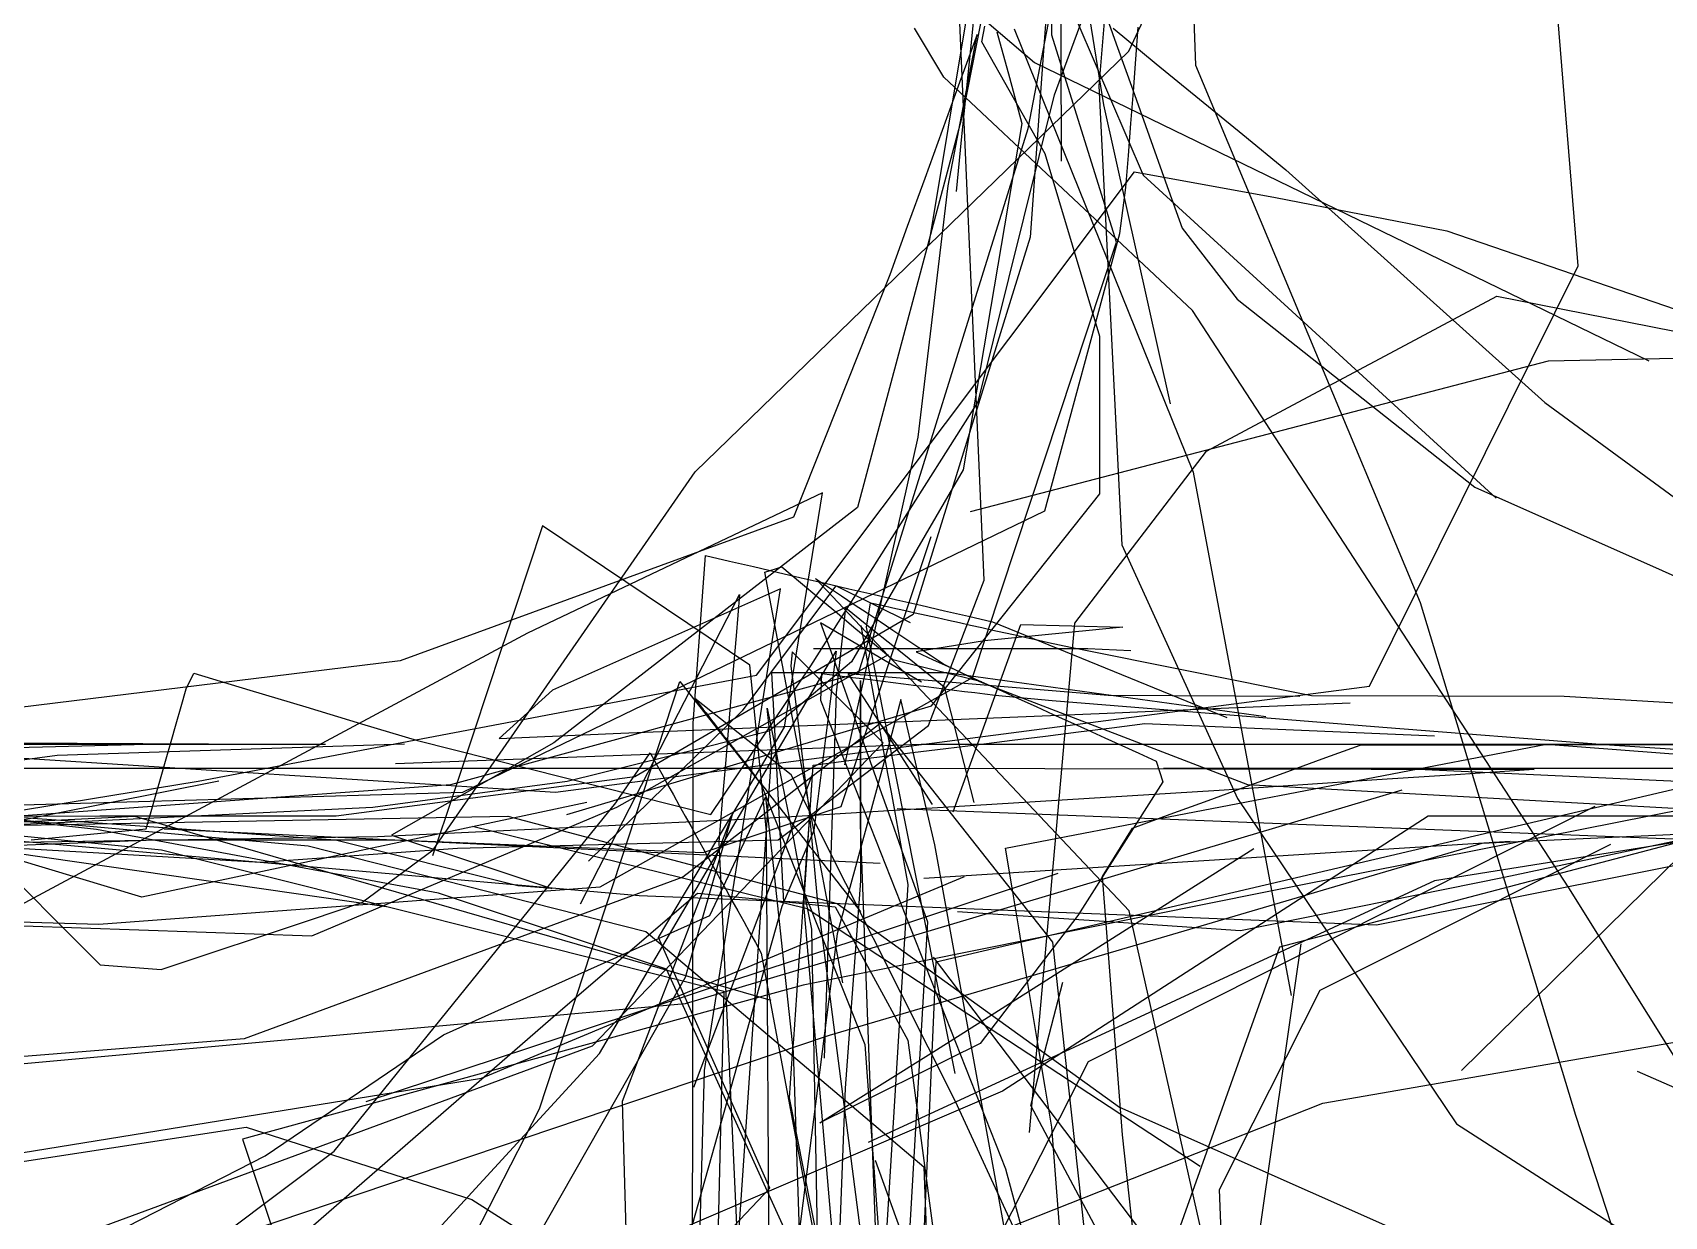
# Model space of a CAD drawing. Header units: metres. Extents: x 30 to 6769, y 117 to 5736.
# Drawn here: x 2815.1 to 3272.6, y 2209.5 to 2541.4 of the extents above; entities that cross this region are included whole.
import ezdxf

# ---------------------------------------------------------------- set-up
doc = ezdxf.new("R2010")
doc.units = ezdxf.units.M
doc.layers.add('FLOOR_0', color=1, linetype='Continuous')
doc.layers.add('FLOOR_1', color=2, linetype='Continuous')

msp = doc.modelspace()

# ---------------------------------------------------------------- linework, layer by layer
at = {"layer": 'FLOOR_0', "color": 5}
for points in [[(3021.73, 2177.4), (3020.85, 2317.56), (3016.18, 2364.09), (2958.11, 2403.08), (2954.26, 2391.52), (2950.4, 2379.96), (2946.55, 2368.4), (2942.7, 2356.85), (2938.85, 2345.29), (2935, 2333.73), (2931.15, 2322.17), (2927.3, 2310.61)], [(4145.6, 2343.77), (4122.28, 2388.98), (4097.62, 2380), (4072.96, 2371.03), (3858.05, 2318.99), (3732.52, 2332.18), (3614.09, 2329.78), (3406.39, 2335.19), (3208.21, 2303.55), (3049.4, 2230.22)], [(3025.79, 2297.64), (3022.39, 2362.03), (3026.16, 2362.03), (3029.94, 2362.03), (3033.71, 2362.03), (3037.48, 2362.03), (3041.25, 2362.03), (3045.02, 2362.03), (3048.79, 2362.03), (3052.56, 2362.03), (3056.33, 2362.03), (3060.11, 2362.03), (3063.88, 2362.03), (3067.65, 2362.03), (3071.42, 2362.03), (3160.85, 2349.63)], [(3118.96, 2124.76), (3101.17, 2286.43), (3052.75, 2347.66), (3045.83, 2342.27), (3038.91, 2336.89), (3031.99, 2331.51), (3025.08, 2326.13), (3018.16, 2320.74), (3011.24, 2315.36), (3004.33, 2309.98), (2997.41, 2304.6), (2874.41, 2259.35), (2719.42, 2246.91)], [(2488.27, 2237.84), (2659.92, 2209.68), (2738.72, 2217.39), (2794.52, 2224.54), (2941.02, 2248.31), (3076.44, 2304.79)]]:
    msp.add_lwpolyline(points, dxfattribs=at)
at = {"layer": 'FLOOR_0', "color": 6}
for points in [[(2982.36, 1999.88), (3000.18, 2179.75), (3000.32, 2347.78), (3003.82, 2394.77), (3010.52, 2393.22), (3017.22, 2391.67), (3023.92, 2390.13), (3030.62, 2388.58), (3037.32, 2387.03), (3044.02, 2385.48), (3050.72, 2383.94), (3057.43, 2382.39), (3064.13, 2380.84), (3070.83, 2379.3), (3077.53, 2377.75), (3084.23, 2376.2), (3149.92, 2349.42)], [(3037.14, 2253.87), (3040.56, 2356.27), (3043.15, 2380.08), (3047.09, 2376.93), (3051.03, 2373.77), (3054.97, 2370.62), (3058.91, 2367.47), (3062.84, 2364.32), (3066.78, 2361.16), (3070.72, 2358.01), (3079.04, 2325.58)], [(3128.91, 2070.68), (3087.99, 2222.75), (3036.09, 2354.16), (3036.41, 2361.71), (3039.26, 2361.35), (3042.12, 2360.99), (3044.98, 2360.64), (3047.83, 2360.28), (3050.69, 2359.92), (3053.55, 2359.56), (3056.41, 2359.21), (3059.26, 2358.85), (3062.12, 2358.49), (3064.98, 2358.13), (3067.84, 2357.78), (3070.69, 2357.42), (3073.55, 2357.06), (3076.41, 2356.7), (3079.27, 2356.35), (3082.12, 2355.99), (3084.98, 2355.63), (3101, 2354.19), (3193.73, 2346.63), (3255.88, 2341.85), (3346.37, 2335.81)], [(2724.61, 2102.47), (2852.41, 2080.21), (3034.2, 2025.91), (3183.39, 1987.13), (3182.44, 1990.52), (3176.62, 1994.89), (3170.8, 1999.26), (3164.98, 2003.62), (3159.16, 2007.99), (3153.34, 2012.36), (3147.52, 2016.73), (3141.69, 2021.1), (3135.87, 2025.46), (3061.82, 2130.44), (3068.49, 2280.86), (3329.23, 2341.9), (3620.76, 2333.99), (3795.22, 2276.79)], [(3000.52, 2245.72), (3033.71, 2333.26), (3033.42, 2329.15), (3033.12, 2325.04), (3032.83, 2320.93), (3032.54, 2316.81), (3032.24, 2312.7), (3031.95, 2308.59), (3031.66, 2304.48), (3031.36, 2300.36), (3031.07, 2296.25), (3030.77, 2292.14), (3030.48, 2288.02), (3030.19, 2283.91), (3029.89, 2279.8), (3029.6, 2275.69), (3029.31, 2271.57), (3029.01, 2267.46), (3028.72, 2263.35), (3028.43, 2259.23), (3028.13, 2255.12), (3027.84, 2251.01), (3027.55, 2246.9), (3027.25, 2242.78), (3043.63, 2160.3)], [(3154.57, 2046.63), (3147.86, 2217.04), (3176.11, 2272.95), (3257.59, 2313.89)]]:
    msp.add_lwpolyline(points, dxfattribs=at)
at = {"layer": 'FLOOR_0', "color": 2}
for points in [[(3042.29, 2274.98), (3020.44, 2390.12), (3025.22, 2391.58), (3030.41, 2387.26), (3035.6, 2382.93), (3040.79, 2378.61), (3045.98, 2374.28), (3051.16, 2369.96), (3056.35, 2365.63), (3081.21, 2359.46)], [(3064.35, 2359.27), (3036.07, 2375.94), (3039.39, 2366.63), (3042.72, 2357.31), (3046.04, 2347.99), (3049.37, 2338.67), (3052.7, 2329.35), (3056.02, 2320.04), (3059.35, 2310.72), (3062.68, 2301.4), (3066, 2292.08), (3060.88, 2203.61), (3049.65, 2091.51), (3060.45, 2021.3)], [(2853.8, 2193.36), (2899.69, 2227.8), (2978.67, 2325.42), (2988.24, 2339.49), (2989.88, 2336.54), (2991.52, 2333.58), (2993.16, 2330.62), (2994.8, 2327.67), (2996.45, 2324.71), (2998.09, 2321.76), (2999.73, 2318.8), (3001.37, 2315.85), (3003.01, 2312.89), (3004.65, 2309.93), (3006.29, 2306.98), (3007.93, 2304.02), (3009.58, 2301.07), (3011.22, 2298.11), (3012.86, 2295.15), (3014.5, 2292.2), (3016.14, 2289.24), (3017.78, 2286.29), (3019.42, 2283.33), (3038.49, 2181.29)], [(3134.45, 2106.71), (3120.68, 2232.37), (3115.11, 2304.8), (3123.47, 2318.38), (3134.11, 2322.26), (3144.76, 2326.13), (3155.41, 2330), (3166.06, 2333.88), (3176.7, 2337.75), (3187.35, 2341.63), (3331.42, 2341.9)], [(3387.84, 2321.77), (3221.43, 2314.04), (3038.42, 2260.21), (2852.89, 2197.65), (2702.49, 2185.81), (2577.25, 2176.17), (2440.89, 2174.5), (2327.45, 2186.08)], [(2908.7, 2241.73), (3102.67, 2305.76)], [(3147.86, 2126.85), (3170.76, 2285.91)], [(3114.25, 2204.49), (3104.63, 2222.53), (3095.02, 2240.57), (3103.93, 2275.21)], [(2667.23, 2202.67), (2875.01, 2234.54), (2938.26, 2214.27), (2976.37, 2190.01)]]:
    msp.add_lwpolyline(points, dxfattribs=at)
at = {"layer": 'FLOOR_0', "color": 7}
for points in [[(3168.15, 2092.77), (3122.54, 2295.18), (3034.67, 2388.32), (3038.28, 2385.91), (3041.89, 2383.5), (3045.5, 2381.09), (3049.12, 2378.68), (3052.73, 2376.27), (3056.34, 2373.86), (3059.95, 2371.45), (3063.57, 2369.04), (3067.18, 2366.64), (3070.79, 2364.23), (3080.63, 2359.51), (3155.76, 2330.6), (3374.53, 2318.49)], [(3061.3, 2375.92), (3040.3, 2386.29), (3031.55, 2374.62), (3022.81, 2362.95), (3014.06, 2351.28), (2970.97, 2309.11)], [(3073.79, 2249.59), (3048.92, 2374.7), (3050.09, 2381.53), (3053.2, 2380.84), (3056.32, 2380.14), (3059.43, 2379.45), (3062.55, 2378.76), (3065.66, 2378.06), (3068.78, 2377.37), (3071.89, 2376.68), (3075.01, 2375.99), (3078.13, 2375.29), (3081.24, 2374.6), (3084.36, 2373.91), (3087.47, 2373.22), (3090.59, 2372.52), (3093.7, 2371.83), (3096.82, 2371.14), (3099.93, 2370.45), (3103.05, 2369.75), (3106.16, 2369.06), (3173.72, 2355.51), (3244.53, 2355.32), (3357.33, 2348.61)], [(3034.05, 2368.74), (3037.55, 2368.74), (3041.05, 2368.74), (3044.54, 2368.74), (3048.04, 2368.74), (3051.54, 2368.74), (3055.04, 2368.74), (3058.54, 2368.74), (3062.04, 2368.74), (3065.54, 2368.74), (3069.04, 2368.74), (3072.54, 2368.74), (3076.04, 2368.74), (3079.54, 2368.74), (3083.03, 2368.74), (3086.53, 2368.74), (3090.03, 2368.74), (3093.53, 2368.74), (3097.03, 2368.74), (3100.53, 2368.74), (3104.03, 2368.74), (3107.53, 2368.74), (3111.03, 2368.74), (3123.08, 2368.15)], [(3012.54, 2196.53), (3022.39, 2339.69), (3021.09, 2352.04), (3021.92, 2347.91), (3022.74, 2343.77), (3023.57, 2339.64), (3024.39, 2335.51), (3025.22, 2331.38), (3026.05, 2327.25), (3026.87, 2323.12), (3027.7, 2318.99), (3028.52, 2314.85), (3029.35, 2310.72), (3030.18, 2306.59), (3031, 2302.46), (3031.83, 2298.33), (3032.65, 2294.2), (3033.48, 2290.07), (3035.33, 2194.35)], [(3253.11, 2324.45), (3111.06, 2252.88), (3062.93, 2158.26)], [(2749.12, 1898.28), (2843.22, 1961.88), (2886.86, 2081.43), (2955.29, 2201.31), (2998.18, 2276.61), (3011.45, 2322.55), (3006.27, 2309.09), (3001.1, 2295.62), (2995.92, 2282.16), (2990.75, 2268.7), (2985.57, 2255.23), (2980.4, 2241.77), (2983.27, 2143.25)], [(3783.01, 2289.25), (3577.83, 2321.77), (3359.92, 2321.77), (3206.43, 2321.77), (3087.1, 2244.62), (2957.56, 2189.14), (2782.75, 2165.01)], [(3117.51, 2152.28), (3164.84, 2285.07), (3280.81, 2315.52)]]:
    msp.add_lwpolyline(points, dxfattribs=at)
at = {"layer": 'FLOOR_0', "color": 1}
for points in [[(3199.02, 2329), (2998.06, 2269.08), (2775.57, 2248.95), (2689.2, 2254.03), (2546.82, 2259.44), (2437.96, 2252.16), (2325.99, 2258.39), (2240.84, 2387.61)], [(3073.21, 2322.97), (3092.21, 2375.45), (3120.76, 2374.75), (3082.04, 2370.87), (3062.83, 2367.76), (3067.64, 2365.57), (3072.44, 2363.38), (3077.25, 2361.2), (3082.06, 2359.01), (3086.86, 2356.83), (3091.67, 2354.64), (3096.48, 2352.45), (3101.29, 2350.27), (3106.09, 2348.08), (3110.9, 2345.9), (3115.71, 2343.71), (3120.51, 2341.52), (3125.32, 2339.34), (3130.13, 2337.15), (3132.02, 2331.38), (3108.17, 2293.88), (3080.82, 2258.04), (3035.86, 2235.8), (3068.57, 2256.25), (3157.51, 2312.66)], [(3115.4, 2151.88), (3073.9, 2241.73), (3027.8, 2333.32), (3000.8, 2354.7), (3001.58, 2353.69), (3002.37, 2352.67), (3003.16, 2351.66), (3003.95, 2350.65), (3004.73, 2349.63), (3005.52, 2348.62), (3006.31, 2347.61), (3007.1, 2346.6), (3007.88, 2345.58), (3008.67, 2344.57), (3009.46, 2343.56), (3010.25, 2342.54), (3011.03, 2341.53), (3011.82, 2340.52), (3012.61, 2339.5), (3013.4, 2338.49), (3014.18, 2337.48), (3014.97, 2336.47), (3015.76, 2335.45), (3016.55, 2334.44), (3017.33, 2333.43), (3018.12, 2332.41), (3018.91, 2331.4), (3019.7, 2330.39), (3020.48, 2329.37), (3021.27, 2328.36), (3022.06, 2327.35), (3022.85, 2326.34), (3023.63, 2325.32), (3024.42, 2324.31), (3025.21, 2323.3), (3026, 2322.28), (3026.78, 2321.27), (3027.57, 2320.26), (3028.36, 2319.24), (3029.15, 2318.23), (3029.93, 2317.22), (3030.72, 2316.21), (3031.51, 2315.19), (3032.3, 2314.18), (3033.08, 2313.17), (3033.87, 2312.15), (3034.66, 2311.14), (3035.45, 2310.13), (3036.23, 2309.11), (3037.02, 2308.1), (3037.81, 2307.09), (3038.6, 2306.08), (3039.38, 2305.06), (3040.17, 2304.05), (3040.96, 2303.04), (3041.75, 2302.02), (3042.53, 2301.01), (3043.32, 2300), (3044.11, 2298.98), (3044.9, 2297.97), (3045.68, 2296.96), (3046.47, 2295.95), (3047.26, 2294.93)], [(3108.82, 2132), (3100.91, 2234.55), (3099.05, 2245.73), (3097.19, 2256.91), (3095.33, 2268.09), (3093.46, 2279.26), (3091.6, 2290.44), (3089.74, 2301.62), (3087.88, 2312.79), (3239.55, 2341.9), (3416.09, 2328.48)], [(2787.54, 2179.03), (2880.3, 2226.51), (2930.36, 2260.42), (3005, 2293.92), (3020.59, 2327.07), (3022.82, 2307.03), (3025.04, 2286.99), (3028.38, 2255.67), (3033.85, 2090.51), (3047.57, 1958.35), (3050.24, 1949.02), (3052.9, 1939.69), (3055.56, 1930.37), (3058.23, 1921.04), (3060.67, 1893.26), (3009.15, 1791.86), (3006.79, 1755.83), (3019.31, 1722.36)], [(2678.51, 2102.16), (2833.15, 2154.27), (2962.47, 2266.72), (3001.51, 2300.18), (3020.82, 2298.25), (3040.13, 2296.31), (3060.51, 2258.93), (3069.5, 2191.48), (3072.51, 2149.3), (2963.81, 2069.28)]]:
    msp.add_lwpolyline(points, dxfattribs=at)
at = {"layer": 'FLOOR_0', "color": 3}
for points in [[(2999.96, 2122.47), (3003.51, 2250.42), (3024.81, 2385.47), (2960.9, 2357.04), (2945.99, 2343.53), (2980.07, 2344.95), (3014.16, 2346.38), (3048.24, 2347.8), (3082.32, 2349.22), (3116.4, 2350.64), (3150.49, 2352.06), (3184.57, 2353.48)], [(3047.32, 2375.13), (3048.26, 2369.94), (3049.2, 2364.76), (3050.15, 2359.58), (3051.09, 2354.39), (3052.03, 2349.21), (3052.97, 2344.03), (3053.91, 2338.84), (3054.86, 2333.66), (3055.8, 2328.48), (3056.74, 2323.29), (3057.68, 2318.11), (3058.62, 2312.93), (3059.57, 2307.74), (3060.51, 2302.56), (3053.42, 2187.23)], [(2797.44, 2192.96), (2972.12, 2257.34), (3053.59, 2342.27), (3051.63, 2344.23), (3049.68, 2346.19), (3047.72, 2348.15), (3045.76, 2350.11), (3043.8, 2352.07), (3041.84, 2354.03), (3039.88, 2355.99), (3037.92, 2357.95), (3035.97, 2359.91), (3034.01, 2361.87), (3032.05, 2363.83), (3030.09, 2365.79), (3028.13, 2367.75), (3027.76, 2363.8), (3029, 2353.83), (3030.25, 2343.86), (3031.49, 2333.9), (3032.74, 2323.93), (3035.12, 2298.52), (3051.05, 2175.34)], [(2901.01, 2129.76), (2957.24, 2239.71), (2996.62, 2359.48), (3019.37, 2330.6), (3048.47, 2257.74), (3054.48, 2175.74)], [(3052.93, 2166.52), (3047.26, 2319.29), (3047.26, 2359.74), (3047.26, 2353.5), (3047.26, 2347.26), (3047.26, 2341.02), (3047.26, 2334.78), (3047.26, 2328.54), (3047.26, 2322.3), (3047.26, 2316.06), (3047.26, 2309.82), (3047.26, 2303.57), (3042.94, 2245.48), (3040.56, 2182.39)], [(3091.41, 2184.89), (3068.11, 2313.68), (3058.6, 2354.43), (3055.62, 2343.48), (3052.63, 2332.53), (3049.65, 2321.58), (3046.66, 2310.63), (3043.68, 2299.68), (3040.69, 2288.73), (3026.26, 2175.14)], [(3047.36, 2112.58), (3031.38, 2296.99), (3033.94, 2336.04), (3043.25, 2337.2), (3052.55, 2338.37), (3061.86, 2339.53), (3071.17, 2340.69), (3080.47, 2341.86), (3089.78, 2343.02), (3099.08, 2344.18), (3108.39, 2345.35), (3117.69, 2346.51), (3127, 2347.68), (3208.17, 2344.27)], [(3777.05, 2323.75), (3525.86, 2327.01), (3288.66, 2325.77), (3160.77, 2300.45), (3031.18, 2274.35), (2874, 2231.21), (2879.23, 2215.51), (2884.46, 2199.81), (2889.69, 2184.11), (2894.93, 2168.41), (2909.72, 2139.56), (3051.78, 2033.98), (3146.61, 1959.53), (3136.51, 1960.31), (3126.41, 1961.09), (3116.31, 1961.87), (3106.21, 1962.64), (3096.11, 1963.42), (3086.01, 1964.2), (3075.91, 1964.97), (3065.81, 1965.75), (2951.51, 1966.46), (2842.22, 1981.93), (2711.72, 2024.79)]]:
    msp.add_lwpolyline(points, dxfattribs=at)
at = {"layer": 'FLOOR_0', "color": 4}
for points in [[(2968.78, 2297.12), (3013.32, 2383.9), (3012.35, 2372.32), (3011.39, 2360.73), (3010.42, 2349.15), (3009.46, 2337.56), (3008.49, 2325.98), (3007.53, 2314.39), (3014.53, 2162.62)], [(2912.06, 2187.59), (2974.04, 2255.22), (3040.46, 2367.97), (3040.09, 2365.01), (3039.72, 2362.06), (3039.35, 2359.1), (3038.98, 2356.15), (3038.61, 2353.19), (3038.24, 2350.24), (3037.87, 2347.28), (3037.51, 2344.33), (3037.14, 2341.37), (3036.77, 2338.42), (3036.4, 2335.46), (3036.03, 2332.51), (3035.66, 2329.55), (3035.29, 2326.6), (3034.92, 2323.64), (3034.55, 2320.69), (3034.18, 2317.73), (3025.15, 2296.41), (2981.19, 2140.08)], [(3067.45, 2325.03), (3043.8, 2361.76), (3049.4, 2361.29), (3055.01, 2360.82), (3060.61, 2360.35), (3066.21, 2359.89), (3071.82, 2359.42), (3077.42, 2358.95), (3083.02, 2358.49), (3088.62, 2358.02), (3094.23, 2357.55), (3099.83, 2357.08), (3105.43, 2356.62), (3111.04, 2356.15), (3116.64, 2355.68), (3170.42, 2355.32)]]:
    msp.add_lwpolyline(points, dxfattribs=at)
at = {"layer": 'FLOOR_1', "color": 5}
for points in [[(3103.62, 2505.31), (3103.21, 2632.34), (3120.11, 2679.74), (3198.78, 2681.53), (3325.77, 2677.39), (3396.43, 2662.89), (3404.08, 2643.77), (3411.72, 2624.64), (3419.37, 2605.51), (3419.25, 2561.08), (3410.73, 2465.12), (3420.71, 2352.56), (3379.7, 2246.93)], [(3099.05, 2565.44), (3126.46, 2501.45), (3225.5, 2410.89)], [(3118.05, 2542.59), (3130.17, 2532.66), (3142.29, 2522.74), (3154.42, 2512.81), (3166.54, 2502.89), (3239.08, 2437.65), (3331.71, 2369.89), (3339.97, 2267.01)], [(3094.67, 2233.05), (3107.32, 2375.87), (3144.26, 2424.07), (3171.39, 2438.55), (3198.52, 2453.03), (3225.65, 2467.5), (3312.47, 2450.36)], [(2741.6, 1967.01), (2826.85, 2044.34), (2907.38, 2096.58), (3021.84, 2217.43), (2990.6, 2287.68), (2997.67, 2299.47), (3004.74, 2311.26), (3011.82, 2323.05), (3018.89, 2334.84), (3025.96, 2346.63), (3036.56, 2412.36), (2953.87, 2373.06), (2811.54, 2296.67)], [(2919.38, 2341.9), (2822.01, 2338.69), (2762.56, 2330.76), (2735.1, 2316.03), (2720.54, 2298.55), (2714.96, 2289.43), (2722.37, 2292.39), (2729.77, 2295.36), (2737.18, 2298.32), (2744.58, 2301.28), (2751.99, 2304.25), (2759.39, 2307.21), (2766.8, 2310.17), (2774.21, 2313.14), (2867.31, 2331.62)], [(2916.91, 2336.48), (3064.23, 2341.9), (3180.42, 2341.9), (3324.67, 2341.9), (3448.93, 2341.9)], [(3544.45, 2338.27), (3433.15, 2326.93), (3392.72, 2324.23), (3352.85, 2321.56), (3319.09, 2319.15), (3285.33, 2316.73), (3227.73, 2304.55), (3153.82, 2289.61), (3114.13, 2292.26), (3074.45, 2294.9)], [(2914.29, 2296.34), (2784.07, 2315.06), (2638.3, 2308.35), (2520.67, 2318.18), (2378.64, 2332.34), (2345.02, 2323.93), (2236.77, 2316.13), (2173.79, 2327.94), (2119.14, 2332.89), (2077.67, 2326.97), (2015.08, 2325.8)], [(3142.48, 2223.48), (3032.29, 2295.71), (2938.49, 2318.79)]]:
    msp.add_lwpolyline(points, dxfattribs=at)
at = {"layer": 'FLOOR_1', "color": 2}
for points in [[(2751.2, 2341.9), (2961.72, 2328.48), (3189.93, 2358.17), (3248.47, 2475.98), (3236.32, 2624.81), (3264.77, 2649.2), (3375.99, 2675.72), (3390.17, 2667.7), (3391.11, 2657.43), (3392.04, 2647.17), (3392.97, 2636.9), (3393.9, 2626.64), (3394.84, 2616.38), (3395.77, 2606.11), (3402.46, 2541.63), (3395.3, 2495.01), (3382.13, 2455.31), (3338.06, 2451.3), (3240.07, 2449.25), (3077.95, 2407.01)], [(2801.04, 2313.14), (2834.1, 2280.06), (2851.18, 2278.74), (2865.23, 2283.43), (2879.29, 2288.12), (2893.34, 2292.8), (2907.4, 2297.49), (2927.42, 2312.26), (3000.86, 2418.26), (3122.52, 2536.18), (3143.06, 2580.17)], [(2715.36, 2294.93), (2833.74, 2291.48), (2974.28, 2301.9), (3078.68, 2360.55), (3119.04, 2482.63), (3100.91, 2540.65), (3100.91, 2558.21)], [(3042.85, 2336.14), (3063.37, 2427.98), (3071.84, 2498.4), (3079.93, 2540.81), (3075.04, 2527.35), (3070.15, 2513.89), (3065.25, 2500.44), (3060.36, 2486.98), (3055.47, 2473.52), (3028.45, 2405.56), (2918.23, 2365.27), (2800.77, 2350.89), (2691.84, 2315.81)], [(2577.91, 2348.61), (2680.15, 2342.96), (2882.86, 2341.9)], [(3132.2, 2335.19), (3282.68, 2335.19)], [(3588.92, 1829.92), (3419.6, 1864.63), (3273.67, 1994.6), (3194.22, 2115.21), (3067.69, 2282.24)]]:
    msp.add_lwpolyline(points, dxfattribs=at)
at = {"layer": 'FLOOR_1', "color": 3}
for points in [[(3445.73, 2523.01), (3465.13, 2638.42), (3457.94, 2665.79), (3442.08, 2668.23), (3426.22, 2670.67), (3410.36, 2673.11), (3394.5, 2675.55), (3359.75, 2675.48), (3270.2, 2672.96), (3196.48, 2674.26), (3153.98, 2662.92), (3111.48, 2651.58), (3102.8, 2592.66), (3098.51, 2536.31), (3094.77, 2484.01), (3061.98, 2378.27), (2984, 2332.78), (2900.26, 2321.77), (2834.03, 2321.77), (2771.97, 2321.66)], [(3074.15, 2496.8), (3075.6, 2511.36), (3077.05, 2525.91), (3078.51, 2540.46), (3079.96, 2555.02)], [(2656.66, 2288.22), (2780.13, 2292.13), (2893.38, 2288.22), (2978.97, 2324.21), (3055.06, 2367.02)], [(3197.47, 2335.19), (3347.29, 2328.23)], [(3173.92, 2118.92), (3063.86, 2122.47), (2992.86, 2278.85), (2928.95, 2300.17), (2833.09, 2317.94), (2705.29, 2332.16)], [(2768.79, 2324.54), (2892.37, 2313.43), (2987.03, 2289.41), (3065, 2223.45), (3069.6, 2100.29), (3013.41, 2002.66), (2953.63, 1929.19), (2921.7, 1890.14), (2898.17, 1861.37), (2845.17, 1838.66), (2756.01, 1838.66)], [(3057.55, 2323.83), (3282.27, 2315.06), (3393.53, 2319.26), (3541.84, 2315.06), (3721.11, 2317.39), (3901.23, 2316.07), (4051.56, 2310.54), (4260.33, 2308.35), (4399.15, 2288.22), (4522.46, 2300.17), (4643.24, 2294.93), (4741.8, 2308.35), (4901.79, 2315.06), (5119.23, 2288.33), (5173.6, 2255.78), (5244.48, 2195.35)]]:
    msp.add_lwpolyline(points, dxfattribs=at)
at = {"layer": 'FLOOR_1', "color": 1}
for points in [[(2719.72, 2315.2), (2932.38, 2330.57), (3046.73, 2361.8), (3094.21, 2514.5), (3119.19, 2644.31)], [(2783.43, 2314.32), (2879.02, 2308.79), (2934.24, 2312.73), (3024.18, 2315.06), (3066.3, 2347.13), (3081.96, 2387.88), (3074.09, 2567.8)], [(3409.41, 2555.49), (3409.41, 2541.31), (3409.41, 2527.14), (3409.41, 2512.97), (3420.19, 2439.53), (3382.1, 2329.09), (3191.87, 2291.21), (2985.23, 2299.37), (2806.73, 2315.06)], [(3114.34, 2551.19), (3118.96, 2538.27), (3123.57, 2525.35), (3128.18, 2512.43), (3132.79, 2499.51), (3137.41, 2486.59), (3152.89, 2466.7), (3219.52, 2413.93), (3376.25, 2344.21), (3539.59, 2328.48), (3617.22, 2313.86), (3645.29, 2308.75), (3673.36, 2303.64), (3774.47, 2301.64)], [(2701.86, 2321.77), (2935.77, 2328.48), (3098.94, 2407.3), (3119.91, 2485.04), (3121.68, 2497.97), (3122.37, 2506.95), (3123.06, 2515.93), (3123.75, 2524.91), (3124.44, 2533.89), (3125.14, 2542.87)], [(3085.48, 2541.64), (3088.99, 2528.78), (3092.5, 2515.91), (3076.04, 2418.78), (3044.75, 2364.97), (3021.61, 2345.55), (3002.75, 2340.83), (2983.9, 2336.11), (2965.04, 2331.4), (2910.49, 2324.19), (2768.41, 2317.24)], [(3764.45, 1833.92), (3628.6, 1831.31), (3498.69, 1867.06), (3419.98, 1844.76), (3391.8, 1855.33), (3370.11, 1967.2), (3335.64, 2158.06), (3245.81, 2301.59), (3140.34, 2463.48), (3070.59, 2528.89), (3062.38, 2542.58)], [(2326.3, 2335.19), (2459, 2321.45), (2496.81, 2315.14), (2541.68, 2314.65), (2548.41, 2313.97), (2555.15, 2313.3), (2561.88, 2312.63), (2568.62, 2311.95), (2575.35, 2311.28), (2582.09, 2310.6), (2588.82, 2309.93), (2595.56, 2309.26), (2602.3, 2308.58), (2742.7, 2310.91), (2849.06, 2315.06), (2871.61, 2315.06), (2894.16, 2315.06), (2916.71, 2315.06), (3003.1, 2311.51), (3041.8, 2324.42), (3067.06, 2400.08)], [(2796.51, 2335.19), (3053.23, 2335.19), (3236.12, 2334.81), (3214.05, 2333.34), (3191.97, 2331.87), (3169.89, 2330.39), (3147.81, 2328.92), (3021.8, 2321.19), (2966.8, 2318.57), (2911.79, 2315.95), (2734.7, 2313.16)], [(2756.57, 2321.77), (2851.27, 2312.28), (3008.95, 2272.65), (3005.16, 2118.1), (2918.39, 2092.09), (2887.63, 2089.89), (2856.87, 2087.7), (2779.31, 2080.25)], [(3065.05, 2304.35), (3229.39, 2314.73)], [(3157.1, 1873.67), (3117.95, 2040.95), (3051.46, 2225.22)]]:
    msp.add_lwpolyline(points, dxfattribs=at)
at = {"layer": 'FLOOR_1', "color": 4}
for points in [[(2814.7, 2315.06), (2846.95, 2318.14), (2848.35, 2323.05), (2849.75, 2327.96), (2851.15, 2332.86), (2852.55, 2337.77), (2853.95, 2342.67), (2855.35, 2347.58), (2856.75, 2352.48), (2858.16, 2357.39), (2860.33, 2361.77), (2876.02, 2357.06), (2891.71, 2352.35), (2907.39, 2347.65), (2923.08, 2342.94), (3005.3, 2322.2), (3033.35, 2363.91), (3080.27, 2437.89), (3101.67, 2523.97), (3143.28, 2636.96)], [(3382.59, 2595.1), (3360.46, 2506.3), (3338.71, 2411.32), (3297.83, 2330.99), (3215.78, 2250.4)], [(3077.31, 2548.01), (3066.36, 2481.68)], [(2964.95, 2322.17), (3067.16, 2352.68), (3114.33, 2412.06), (3114.33, 2456.19), (3098.98, 2507.37), (3081.26, 2538.82), (3082.14, 2543.23)], [(2740.68, 2311.75), (2861.53, 2331.53), (3018.11, 2361.25), (3124.04, 2502.39), (3163.62, 2495.19), (3211.61, 2485.78), (3346.52, 2439.53), (3495.76, 2352.8), (3623.96, 2335.19), (3743.1, 2329.17)], [(2843.62, 2341.74), (2696.55, 2338)], [(2970.57, 2325.56), (2845.77, 2299.04), (2801.27, 2312.4)], [(3022.22, 2270.06), (2843.84, 2321.66), (2754.19, 2317.17)], [(3052.73, 2308.41), (2852.06, 2318.12)], [(3533.69, 2299.02), (3411.99, 2236.86), (3352.61, 2211.81), (3265.09, 2250.14)], [(2726.14, 2053.64), (2838.81, 2093.63), (2885.38, 2093.63), (2968.98, 2093.63), (3032.56, 2012.27), (3019.15, 1897.95), (3012.18, 1891.97), (3005.21, 1885.99), (2998.23, 1880.01), (2991.26, 1874.03), (2984.28, 1868.05), (2977.31, 1862.07), (2942.5, 1851.64), (2879.86, 1846.19), (2846.61, 1891.04), (2892.63, 1964.12), (2998.12, 1996.6), (3040.22, 2042.25), (3074.09, 2121.88), (3088.1, 2206.11), (3176.85, 2241.25), (3348.78, 2271.09)]]:
    msp.add_lwpolyline(points, dxfattribs=at)
at = {"layer": 'FLOOR_1', "color": 6}
for points in [[(3134.12, 2437.3), (3115.5, 2521.13), (3108.57, 2564.18)], [(3115.73, 2546.65), (3114.05, 2526.49), (3120.49, 2397.76), (3152.94, 2326.72), (3214.3, 2235.43), (3378.11, 2130.17)], [(3090.36, 2542.46), (3140.49, 2418.18), (3167.98, 2271.42)]]:
    msp.add_lwpolyline(points, dxfattribs=at)
at = {"layer": 'FLOOR_1', "color": 7}
for points in [[(3067.46, 2557.5), (3096.02, 2533.01), (3268.3, 2449.39)], [(3140.27, 2557.82), (3141.15, 2532.24), (3204.18, 2381.65), (3247.74, 2237.89), (3264.6, 2186.09), (3302.26, 2118.03)], [(3081.03, 2544.39), (3075.83, 2518.34), (3046.44, 2408.25), (2961.23, 2342.28), (2915.79, 2316.41), (2960.71, 2301.43), (2951.22, 2302.18), (2900.03, 2314.98), (2806.04, 2321.77)], [(2159.38, 2380.11), (2362.37, 2328.48), (2558.58, 2341.9), (2709.07, 2341.9), (2897.26, 2341.9)], [(2802.32, 2319.04), (2948.42, 2321.77), (3040.69, 2297.27), (3119.85, 2240.18), (3279.41, 2169.33)]]:
    msp.add_lwpolyline(points, dxfattribs=at)

doc.saveas('drawing.dxf')
